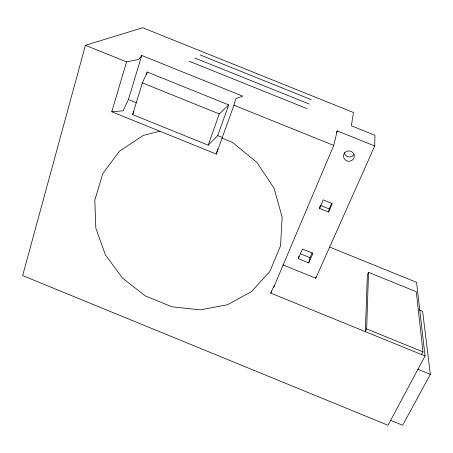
<?xml version="1.0" encoding="UTF-8"?>
<svg xmlns="http://www.w3.org/2000/svg" width="453" height="453" viewBox="0 0 453 453"><rect width="100%" height="100%" fill="white"/><g stroke="black" fill="none" stroke-linecap="round" stroke-linejoin="round"><path stroke-width="0.68" d="M282.972 264.897L315.775 278.238L374.722 145.991L374.954 135.266L351.341 125.764L353.487 112.508L142.718 27.741L85.424 45.311L22.65 275.588L388.011 425.259L425.044 355.984L416.567 282.332L329.795 247.123M368.515 272.332L367.383 274.722L365.328 331.647L366.658 328.923L368.515 272.332L416.29 291.732L422.972 351.868L421.539 354.552M320.158 205.928L319.586 208.38L328.589 212.027L329.195 208.918L331.726 203.12M315.775 278.238L316.035 276.885M298.974 256.053L298.284 258.657L308.776 262.921L309.977 257.638L312.185 252.598M425.044 355.984L270.803 293.125L273.159 287.559L273.533 287.712L333.742 145.43L337.202 130.877L374.722 145.991M216.319 154.077L233.952 105.198L235.843 98.573L242.712 96.138L141.761 55.47L138.703 59.428L126.551 61.891L111.766 111.772L216.319 154.077L217.666 149.003M111.766 111.772L123.171 110.781L128.403 99.507L141.761 55.47M132.604 114.598L142.372 82.882L147.259 72.044L228.725 104.892L217.734 135.606L208.193 145.17L132.604 114.598L133.997 111.438M146.438 74.7L147.259 72.044M273.533 287.712L274.173 285.684M270.803 293.125L271.449 291.103M208.193 145.17L219.275 113.918L228.725 104.892M336.381 132.831L337.202 130.877M319.586 208.38L323.232 199.903L332.281 203.561L328.589 212.027M298.284 258.657L302.417 249.048L312.972 253.329L308.776 262.921M419.512 310.045L422.615 311.302L430.35 374.337L402.655 425.248L390.645 420.327M159.864 131.234L143.346 135.379L119.445 151.183L102.82 173.607L94.813 200.147L95.826 228.102L105.419 254.858L122.463 278.102L145.322 295.9L171.987 306.8L200.198 309.869L227.536 304.716L251.54 291.585L269.88 271.398L280.554 245.809L282.14 217.157L274.093 188.318L256.942 162.401L232.372 142.355L222.049 138.188M200.288 55.011L311.256 99.649M194.898 58.018L309.206 104.014M189.173 61.212L307.032 108.658M85.424 45.311L126.551 61.891M233.952 105.198L333.742 145.43M142.372 82.882L219.275 113.918M128.403 99.507L136.393 102.735M217.734 135.606L222.055 137.355M320.305 205.317L329.195 208.918M300.311 253.714L309.977 257.638M366.658 328.923L422.972 351.868M417.938 369.274L430.35 374.337M354.053 154.535A5.26 5.079 -1.3 0 1 344.297 152.633M343.935 154.133L343.521 156.109L343.929 158.091L345.084 159.767A5.368 5.181 -0.3 0 0 353.147 159.28A5.368 5.181 -0.3 0 0 351.585 151.636A5.368 5.181 -0.3 0 0 343.935 154.133"/></g></svg>
